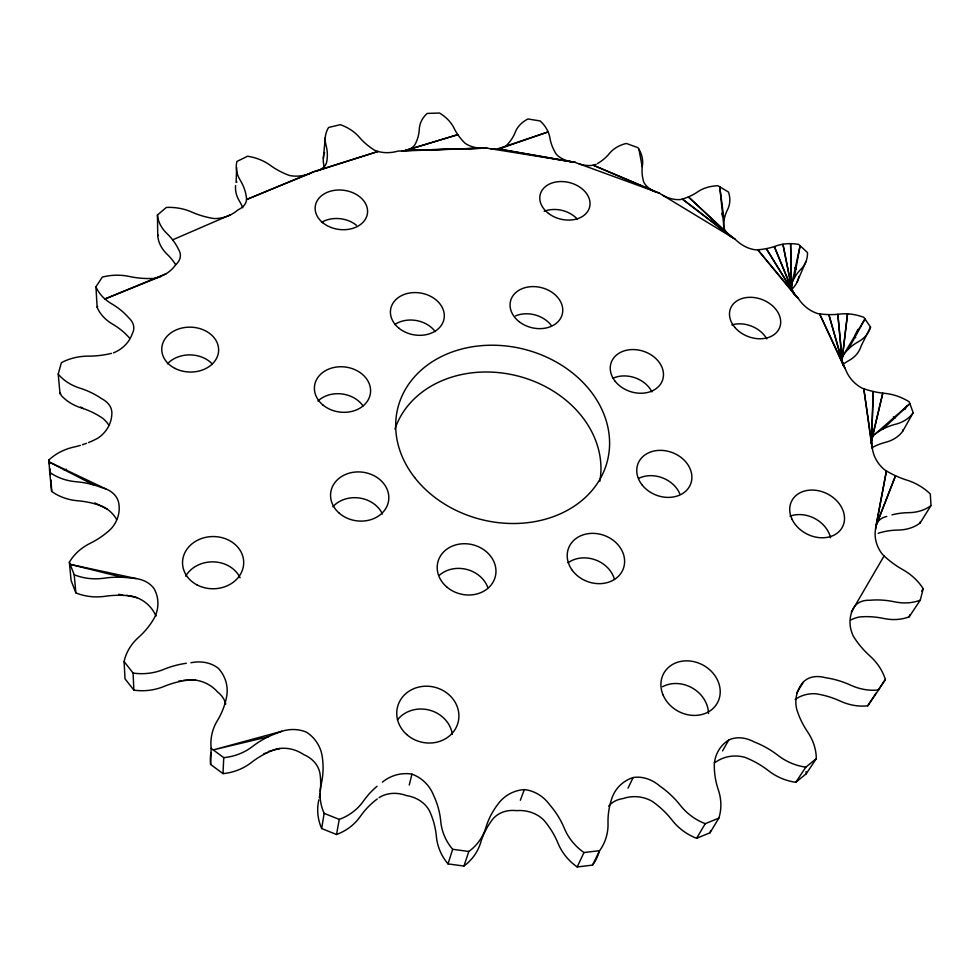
<?xml version="1.0" encoding="UTF-8"?>
<svg xmlns="http://www.w3.org/2000/svg" width="980" height="980" viewBox="0 0 980 980"><rect width="100%" height="100%" fill="white"/><g stroke="black" fill="none" stroke-linecap="round" stroke-linejoin="round"><path stroke-width="1.47" d="M320.276 791.264A84.611 77.812 -5.8 0 0 320.056 774.053A34.214 27.734 -12 0 0 303.788 754.637A33.871 30.601 38.3 0 0 280.035 748.463L275.294 749.369A84.623 79.392 0.2 0 0 251.395 762.489A50.85 45.864 -4.7 0 1 222.999 773.624L210.627 764.461L211.153 748.353A51.83 47.212 -1.6 0 1 217.376 720.606A85.26 75.031 -8 0 0 226.637 696.609A34.41 33.418 -5.1 0 0 218.356 668.372A34.741 28.273 -25.3 0 0 190.953 662.737M845.348 368.823L819.611 313.87L843.633 366.018L828.847 314.605L842.531 363.225A28.849 16.44 20 0 0 845.348 368.823A28.579 22.442 45.8 0 0 861.935 388.08A69.678 51.303 24.2 0 0 884.683 393.348A44.186 33.418 26.4 0 1 909.207 401.812L909.893 403.625L874.993 434.14A29.841 17.456 26 0 0 871.502 444.075L873.254 391.486L871.698 433.662M236.682 167.445L236.119 182.415L236.989 181.974M871.539 438.183L871.428 441.196L882.784 393.151L871.992 438.538M222.999 773.624L223.746 757.638L211.153 748.353M323.339 158.442L325.274 137.543M842.531 363.225L837.827 314.286L842.065 360.518L847.529 313.845L842.249 357.945M730.774 236.45A27.391 15.717 8.5 0 1 724.048 227.911L723.62 225.461A66.971 48.424 20.5 0 1 727.491 209.769A40.425 29.241 17.6 0 0 728.495 192.068L717.973 185.747A40.695 29.523 18.7 0 0 697.736 191.823A65.305 46.722 16.1 0 1 680.757 199.504A26.889 17.652 35.5 0 1 659.234 193.085A26.975 15.974 3.1 0 1 643.639 181.741A65.746 47.163 17.8 0 1 642.255 166.759L642.439 165.436A40.119 28.922 15 0 0 638.862 149.119L637.968 147.686L626.318 143.447A40.217 29.02 16.2 0 0 609.474 153.419A65.158 46.575 13.5 0 1 597.42 163.611M377.251 798.933L373.76 801.714A84.549 80.054 20 0 0 360.297 816.45A51.033 47.408 2.7 0 1 336.532 834.507L321.685 828.541L324.135 813.339A51.891 48.326 9.4 0 1 321.207 784.294A86.032 78.743 -4.9 0 0 322.432 758.202A34.557 33.871 44.7 0 0 306.691 732.305A35.096 30.711 -29.1 0 0 281.836 731.264L213.224 749.92L268.324 736.74M336.532 834.507L339.239 819.403A51.891 47.959 3.3 0 0 363.396 801.15A86.007 81.034 19.6 0 1 377.067 786.254M794.168 278.332L800.109 245.723L798.602 244.375A41.552 30.429 21.3 0 0 775.842 246.029A66.138 47.567 18.8 0 1 755.997 249.876A27.22 18.963 39.6 0 1 734.939 239.022A27.391 15.717 8.5 0 1 731.742 237.136L728.128 234.343M850.934 619.924A31.532 28.665 22.2 0 1 859.558 616.971A78.878 64.019 34 0 1 883.642 618.454A46.072 36.431 30.4 0 0 909.195 616.8L920.269 600.164L923.221 588.723A47.555 37.828 31.1 0 0 902.923 569.723A75.178 57.747 29.6 0 1 882.588 554.496A30.76 26.607 47.5 0 1 875.569 529.041L886.422 470.964L875.961 526.003L895.524 475.753L876.99 523.271M409.248 785.017L411.943 774.151A35.035 32.646 -30.4 0 0 382.433 782.114M108.866 425.185A31.446 28.567 5.9 0 0 102.839 418.387A78.645 63.663 -5.4 0 0 83.251 408.55L81.291 407.913A45.95 36.248 -1.8 0 1 61.336 395.528L60.27 393.054M60.025 393.997L58.224 374.054L61.373 362.686A47.42 37.632 -2.6 0 1 88.335 356.132A74.933 57.44 -0.9 0 0 111.463 353.363M909.722 614.913L909.195 616.8M598.952 852.392A50.997 46.795 30.1 0 1 592.545 865.095L577.196 866.957A50.887 46.011 32.8 0 1 558.024 843.266A84.611 79.552 27 0 0 543.778 820.089A33.896 30.539 -10.4 0 0 516.448 810.644A34.227 27.869 40.6 0 0 492.511 819.476A84.623 78.057 33.7 0 0 480.715 842.494A51.021 47.8 18 0 1 463.92 866.038L448.032 863.907L452.65 849.293A51.891 48.044 24.2 0 1 440.767 821.546A86.02 80.96 7.3 0 0 433.711 795.625A35.011 32.769 58.7 0 0 411.943 774.151M463.92 866.038L468.82 851.473A51.891 48.351 17.8 0 0 485.847 827.671A86.044 79 32.8 0 1 497.803 804.384A34.594 33.822 -19.4 0 1 524.325 789.598A35.108 30.882 57.7 0 1 549.915 805.07A86.056 80.519 26.2 0 1 564.443 828.541A51.732 46.538 32.1 0 0 583.97 852.539L599.576 850.677A51.854 47.346 29.5 0 0 608.017 823.482A85.358 75.362 36.4 0 1 611.949 798.051A34.41 33.504 32.1 0 1 633.166 777.532A34.79 28.481 54.1 0 1 659.969 786.168A85.897 77.739 34.9 0 1 680.304 805.315A51.095 44.333 34.3 0 0 705.257 823.678L718.842 818.129A51.45 45.399 33.8 0 0 718.365 790.003A83.68 70.977 36.1 0 1 714.31 764.633A34.055 32.23 40.5 0 1 728.691 740.059A34.116 25.835 49.3 0 1 754.147 741.897A84.831 73.745 36.5 0 1 778.096 755.458A49.968 41.797 33.9 0 0 805.83 767.132L816.316 758.655A50.531 42.973 34.3 0 0 807.63 731.925A81.205 66.346 34.4 0 1 796.556 708.601A33.173 30.588 43.7 0 1 803.441 681.933A33.185 23.238 43.8 0 1 825.43 677.695A82.81 69.2 35.6 0 1 850.652 685.167A48.461 39.188 32.3 0 0 878.582 689.957L885.369 679.495A49.184 40.376 33.1 0 0 869.958 656A78.253 61.85 32.1 0 1 853.36 636.24A31.997 28.69 46.2 0 1 852.918 609.376L884.095 555.942M520.343 800.244L524.325 789.598M797.034 282.24L805.964 261.587M577.196 866.957L583.97 852.539M627.996 788.177L633.166 777.532M592.545 865.095L599.576 850.677M857.904 329.439L854.609 336.165L855.724 337.769M791.289 278.296L790.603 243.653L791.583 288.316L782.922 244.216L792.367 290.889L774.323 246.568L793.763 293.461L766.323 248.663L795.76 295.985L757.761 249.778L798.308 298.386A27.783 20.58 43.1 0 0 817.749 313.588A67.608 49.086 21.5 0 0 839.578 314.102A42.728 31.727 23.8 0 1 863.846 317.324L870.546 327.099L861.187 345.866A41.577 30.931 22.8 0 1 849.072 360.456A70.217 52.712 26 0 0 842.678 364.719M848.46 349.027L864.985 318.941L843.07 355.581A28.849 16.44 20 0 0 842.065 360.518M904.859 409.615L907.027 405.72M871.588 447.934A72.961 55.934 28.8 0 1 885.577 442.311A42.887 32.414 25.4 0 0 902.935 430.882L913.164 412.752L909.893 403.625L882.919 429.069M722.566 750.901L728.691 740.059M608.666 806.111A33.945 26.044 37.3 0 1 622.949 798.577A33.479 31.005 -1 0 1 652.129 801.273A84.488 76.82 35.7 0 1 672.096 820.162A50.274 43.855 34.9 0 0 696.609 838.292L705.257 823.678M696.609 838.292L709.998 832.792L718.842 818.129M796.667 693.13L803.441 681.933M851.338 611.961L852.918 609.376A32.095 20.898 38 0 1 869.934 600.262A80.115 64.582 33.6 0 1 894.36 601.793A46.771 36.713 30.1 0 0 920.269 600.164M878.178 533.279A75.925 59.756 31.5 0 1 898.158 530.058A44.419 34.263 28 0 0 920.159 522.952L931 505.545L930.289 493.981A45.84 35.464 28.9 0 0 907.002 480.163A72.251 54.194 26.9 0 1 884.683 469.886A29.584 24.476 47.3 0 1 872.237 447.101A29.841 17.456 26 0 1 871.673 445.067M129.483 338.051A75.681 59.425 -2.9 0 0 112.627 324.172A44.296 34.104 0.6 0 1 97.142 307.291L97.645 306.471M97.142 307.291L95.942 286.785L102.3 277.107A45.705 35.292 -0.3 0 1 129.299 276.47A72.018 53.937 1.7 0 0 153.701 278.455A29.498 24.316 -18.9 0 0 160.941 276.36L104.921 298.986L166.294 273.628M921.629 591.112L923.221 588.723M714.298 762.746A33.369 24.218 32.9 0 1 716.576 761.509A33.026 30.662 10.9 0 1 744.996 757.369A83.459 72.937 37.2 0 1 768.528 770.745A49.184 41.393 34.3 0 0 795.809 782.261L805.83 767.132M795.809 782.261L806.16 773.857L816.316 758.655M795.148 699.463A32.414 29.792 18.3 0 1 815.421 693.73A81.499 68.514 36.1 0 1 840.252 701.092A47.726 38.857 32.6 0 0 867.753 705.796L876.157 692.97M843.07 355.581L844.503 353.474A71.209 53.006 25.9 0 1 858.333 341.763A42.152 31.078 22.7 0 0 870.546 327.099M877.823 690.52L885.369 679.495M867.753 705.796L878.582 689.957M175.555 264.526A72.728 55.652 -0.2 0 0 167.09 254.212A42.777 32.279 3.2 0 1 157.756 235.837L158.466 235.2M157.756 235.837L157.449 215L166.318 207.442A44.063 33.271 2.2 0 1 191.737 212.048A69.482 51.095 4.4 0 0 214.044 218.565A28.506 22.283 -17.2 0 0 237.895 209.916A28.775 16.366 8.8 0 0 246.335 197.029A71.001 52.773 2.8 0 0 240.186 180.124A42.054 30.98 5.9 0 1 236.903 161.455L247.56 156.237A42.63 31.605 4.8 0 1 270.186 165.253A67.461 48.939 7.1 0 0 289.357 175.457A27.734 20.433 -14.5 0 0 313.674 171.708L378.072 151.459L317.091 170.863M874.993 434.14L877.345 432.486A74.015 56.313 28.5 0 1 895.622 424.23A43.488 32.597 25.2 0 0 913.164 412.752M172.639 239.831L230.839 214.669M309.864 173.497L246.519 199.553L313.674 171.708A27.967 15.839 14.7 0 0 326.72 161.871A68.649 50.188 5.5 0 0 326.022 145.199A41.05 29.89 8.5 0 1 328.594 127.461L340.379 124.681A41.466 30.343 7.3 0 1 359.293 137.212A66.04 47.469 9.8 0 0 374.58 150.234A27.183 18.853 -10.9 0 0 398.174 151.043A27.342 15.729 20.3 0 0 414.834 144.807A66.848 48.29 8.2 0 0 419.281 129.287A40.388 29.204 11.1 0 1 427.231 113.411L439.518 113.043A40.646 29.474 9.9 0 1 454.059 128.196A65.268 46.685 12.5 0 0 464.973 143.154A26.864 17.554 -6.7 0 0 486.778 148.054A26.95 16.011 25.7 0 0 506.072 145.812A65.672 47.089 10.8 0 0 515.247 132.227A40.107 28.91 13.6 0 1 527.975 118.972L540.213 120.969A40.192 28.996 12.4 0 1 549.89 137.862A65.17 46.587 15.1 0 0 556.064 153.909A26.803 16.599 -2 0 0 575.174 162.349A26.803 16.66 30.8 0 0 596.097 164.371M281.836 731.264L276.911 733.175A86.069 80.36 1 0 0 252.62 746.405A51.695 46.379 -4 0 1 223.746 757.638M86.534 443.315L82.43 444.736M500.964 148.25L548.139 131.92L497.803 148.85L571.181 161.786M482.662 148.237L405.353 150.479L457.819 134.664L408.427 149.585M268.312 751.513L280.035 748.463M263.914 753.608L266.842 752.91M401.898 150.957L486.778 148.054L405.353 150.479M183.677 680.255L195.731 680.169A33.443 31.005 28.4 0 1 217.474 691.843A33.92 25.897 -8.6 0 1 225.755 704.093M178.666 681.112L181.655 681.137M195.731 680.169L190.757 679.826A84.452 76.538 -7.6 0 0 164.064 686.417A50.2 43.671 -6.5 0 1 133.844 690.104L124.999 678.773L124.093 661.573A51.401 45.227 -5.5 0 1 138.499 637.417A83.508 70.609 -7.6 0 0 154.607 617.4A34.006 32.107 -12.4 0 0 154.276 589.017A34.055 25.627 -20.4 0 0 136.232 578.58L70.131 564.345L69.359 562.251A50.446 42.777 -5.8 0 1 90.148 543.324A80.985 65.979 -5.9 0 0 111.316 528.526A33.087 30.454 -15.6 0 0 118.507 502.005A33.099 23.042 -15 0 0 105.852 488.934L49.074 461.923L49 459.865A49.061 40.168 -4.6 0 1 73.978 447.027A78.008 61.495 -3.5 0 0 80.348 445.386M136.232 578.58L131.442 578.163A84.697 73.39 -8.1 0 0 103.99 578.2A49.858 41.589 -5.4 0 1 74.211 574.746L70.131 564.345L122.353 577.306M468.82 851.473L452.65 849.293M490.625 148.752L575.174 162.349L497.803 148.85M126.592 595.301L136.955 597.702A32.989 30.613 16.7 0 1 154.828 613.75A33.308 24.084 -4.1 0 1 156.163 615.93M118.85 594.272L123.26 595.362M136.955 597.702L132.19 596.207A83.337 72.594 -8.7 0 0 105.191 596.281A49.074 41.184 -5.8 0 1 75.877 592.9L71.099 580.54L69.359 562.251M105.852 488.934L101.7 487.599A82.614 68.833 -7 0 0 76.171 481.744A48.326 38.992 -3.7 0 1 49.674 472.25L49.074 461.923L93.504 484.867M578.947 163.807L659.234 193.085L593.17 165.179L655.547 191.823M339.239 819.403L324.135 813.339M94.766 502.899L107.053 509.012A32.352 29.706 9.7 0 1 116.583 519.388M80.666 407.019L83.251 408.55M107.053 509.012L102.9 506.538A81.316 68.159 -7.5 0 0 77.763 500.768A47.591 38.649 -4.1 0 1 51.671 491.397L49.674 472.25M662.737 195.265L734.939 239.022L682.337 199.063L725.715 232.493M731.742 237.136L688.389 196.907L728.998 235.029M794.841 267.797L796.299 269.157M133.844 690.104L133.096 673.052L124.093 661.573M902.629 429.975L902.935 430.882M638.862 149.119L642.255 166.759M872.237 447.101L863.797 388.754L871.502 444.075M724.11 219.998L719.736 186.776L724.048 227.911M49 459.865L49.466 464.3M49.919 468.746L50.544 474.675M74.211 574.746L75.877 592.9M51.671 491.397L51.033 480.139M920.122 521.997L920.159 522.952M791.35 281.309L791.436 285.829A28.016 15.864 14.2 0 0 798.308 298.386M875.569 529.041A30.956 18.951 32.1 0 1 886.778 516.46M394.952 429.105A105.889 86.901 14.2 0 1 517.612 375.952A105.889 86.901 14.2 0 1 599.821 481.266M568.045 562.765A28.628 24.255 20.6 0 1 614.497 579.462M638.96 478.228A27.636 22.503 21.3 0 1 679.753 493.7M613.076 378.207A26.607 21.009 18.4 0 1 651.896 391.865M515.492 315.903A26.178 20.433 14.3 0 1 551.103 325.225M394.744 324.539A26.595 20.984 10.1 0 1 435.255 331.644M317.961 401.016A27.611 22.466 7.1 0 1 362.98 405.879M332.894 506.746A28.604 24.206 7.7 0 1 359.538 498.036A28.604 24.206 7.7 0 1 382.433 514.047M439.567 575.076A28.996 25.064 14.1 0 1 487.918 587.767M662.554 686.735A29.964 25.848 29.3 0 1 692.603 688.156A29.964 25.848 29.3 0 1 708.467 713.562M790.015 516.203A27.942 22.307 27.2 0 1 830.526 537.665M731.889 324.919A25.86 19.637 21.1 0 1 766.764 338.847M544.219 211.313A25.027 18.681 14.3 0 1 577.343 219.116M321.501 222.387A25.823 19.588 7.5 0 1 356.451 225.278M167.445 363.825A27.881 22.209 1.4 0 1 212.329 364.033M185.673 576.13A29.927 25.762 -1 0 1 213.591 561.871A29.927 25.762 -1 0 1 240.1 577.771M397.39 719.908A30.552 27.82 13.8 0 1 429.424 710.108A30.552 27.82 13.8 0 1 452.368 734.375M379.052 797.61A34.178 29.474 41.6 0 1 406.614 795.638A34.19 29.363 -13.3 0 1 429.473 810.889A84.562 79.98 6.8 0 1 436.382 836.504A51.033 47.493 24.7 0 0 448.032 863.907M242.771 207.797A70.009 52.479 2.6 0 0 239.353 200.986A41.491 30.821 5.8 0 1 235.604 185.502M324.405 167.433A67.718 49.943 5.3 0 0 324.062 166.061A40.499 29.755 8.4 0 1 323.768 155.465M324.147 153.995A40.499 29.755 8.4 0 1 324.613 152.549M721.807 213.371A39.898 29.118 17.6 0 1 722.432 216.421M798.859 276.483A40.572 29.829 20.2 0 1 792.587 288.512A67.89 50.127 23.3 0 0 791.607 289.541M893.356 416.868A43.561 33.21 26.6 0 1 895.291 417.848M891.971 514.868A77.077 60.209 31.2 0 1 908.73 512.663A45.068 34.484 27.7 0 0 931 505.545M806.099 771.603A49.735 42.544 34.8 0 1 806.16 773.857M710.647 830.575A50.617 44.908 34.4 0 1 709.998 832.792M321.685 828.541A51.021 47.763 9.1 0 1 318.831 799.839M320.019 793.42A84.611 77.812 -5.8 0 1 319.296 797.708M210.627 764.461A50.984 46.673 -2.3 0 1 210.945 752.628M186.31 663.276A85.848 77.445 -6.8 0 0 163.819 669.365A51.021 44.137 -5.9 0 1 133.096 673.052M64.312 470.192A48.302 39.812 -4.9 0 1 66.481 469.236M88.543 442.543A78.008 61.495 -3.5 0 0 98.135 438.011A31.899 28.518 -17.9 0 0 111.769 414.908A31.997 20.727 -9.2 0 0 101.687 398.713A79.87 64.227 -5 0 0 79.809 388.117A46.636 36.53 -1.5 0 1 58.224 374.054M113.484 352.849A30.662 26.436 -19.1 0 0 132.092 334.168A30.858 18.816 -3.2 0 0 128.748 317.826A76.832 59.878 -2.6 0 0 111.659 303.812A44.933 34.325 0.9 0 1 95.942 286.785M162.325 275.76A29.498 24.316 -18.9 0 0 175.702 264.735A29.755 17.358 2.9 0 0 178.63 249.582A73.782 56.019 0.1 0 0 166.918 233.51A43.377 32.463 3.4 0 1 157.449 215M791.926 283.453L791.436 285.829L800.109 245.723L807.495 252.571A41.111 29.964 20.1 0 1 800.88 269.279A68.808 50.372 23.1 0 0 791.926 283.453M414.65 477.542A108.07 87.796 14.2 0 0 599.307 480.31A108.07 87.796 14.2 0 0 493.957 345.23A108.07 87.796 14.2 0 0 414.65 477.542M572.381 570.47A29.241 24.537 20.4 0 0 621.92 571.695A29.241 24.537 20.4 0 0 593.439 533.365A29.241 24.537 20.4 0 0 572.381 570.47M642.059 484.867A28.212 22.736 21.1 0 0 689.528 486.399A28.212 22.736 21.1 0 0 661.365 450.371A28.212 22.736 21.1 0 0 642.059 484.867M615.232 381.379A27.146 21.193 18.3 0 0 661.108 383.254A27.146 21.193 18.3 0 0 634.244 349.578A27.146 21.193 18.3 0 0 615.232 381.379M519.069 321.612A26.693 20.605 14.3 0 0 562.287 314.2A26.693 20.605 14.3 0 0 527.902 287.03A26.693 20.605 14.3 0 0 519.069 321.612M398.885 328.178A27.122 21.168 10.2 0 0 443.597 320.619A27.122 21.168 10.2 0 0 409.579 293.02A27.122 21.168 10.2 0 0 398.885 328.178M322.788 404.875A28.175 22.687 7.3 0 0 369.693 396.447A28.175 22.687 7.3 0 0 335.001 367.267A28.175 22.687 7.3 0 0 322.788 404.875M339.362 513.287A29.216 24.5 7.9 0 0 387.933 503.696A29.216 24.5 7.9 0 0 351.759 472.544A29.216 24.5 7.9 0 0 339.362 513.287M446.794 587.008A29.621 25.37 14.1 0 0 495.292 576.657A29.621 25.37 14.1 0 0 457.66 544.427A29.621 25.37 14.1 0 0 446.794 587.008M662.982 694.771A30.625 26.203 28.8 0 0 713.808 707.744A30.625 26.203 28.8 0 0 694.881 661.892A30.625 26.203 28.8 0 0 662.982 694.771M792.061 519.314A28.518 22.528 26.8 0 0 839.248 531.368A28.518 22.528 26.8 0 0 820.027 491.09A28.518 22.528 26.8 0 0 792.061 519.314M734.829 327.381A26.362 19.784 20.9 0 0 778.794 329.402A26.362 19.784 20.9 0 0 751.623 297.344A26.362 19.784 20.9 0 0 734.829 327.381M548.53 213.444A25.505 18.804 14.3 0 0 589.617 207.111A25.505 18.804 14.3 0 0 556.591 181.888A25.505 18.804 14.3 0 0 548.53 213.444M322.959 222.889A26.325 19.723 7.7 0 0 366.74 216.323A26.325 19.723 7.7 0 0 334.388 190.353A26.325 19.723 7.7 0 0 322.959 222.889M175.053 368.431A28.445 22.442 1.7 0 0 218.614 350.767A28.445 22.442 1.7 0 0 176.902 329.611A28.445 22.442 1.7 0 0 175.053 368.431M197.029 584.901A30.588 26.105 -0.5 0 0 243.689 563.378A30.588 26.105 -0.5 0 0 198.634 539.698A30.588 26.105 -0.5 0 0 197.029 584.901M406.639 734.473A31.25 28.236 13.9 0 0 458.113 722.309A31.25 28.236 13.9 0 0 418.73 687.078A31.25 28.236 13.9 0 0 406.639 734.473"/></g></svg>
